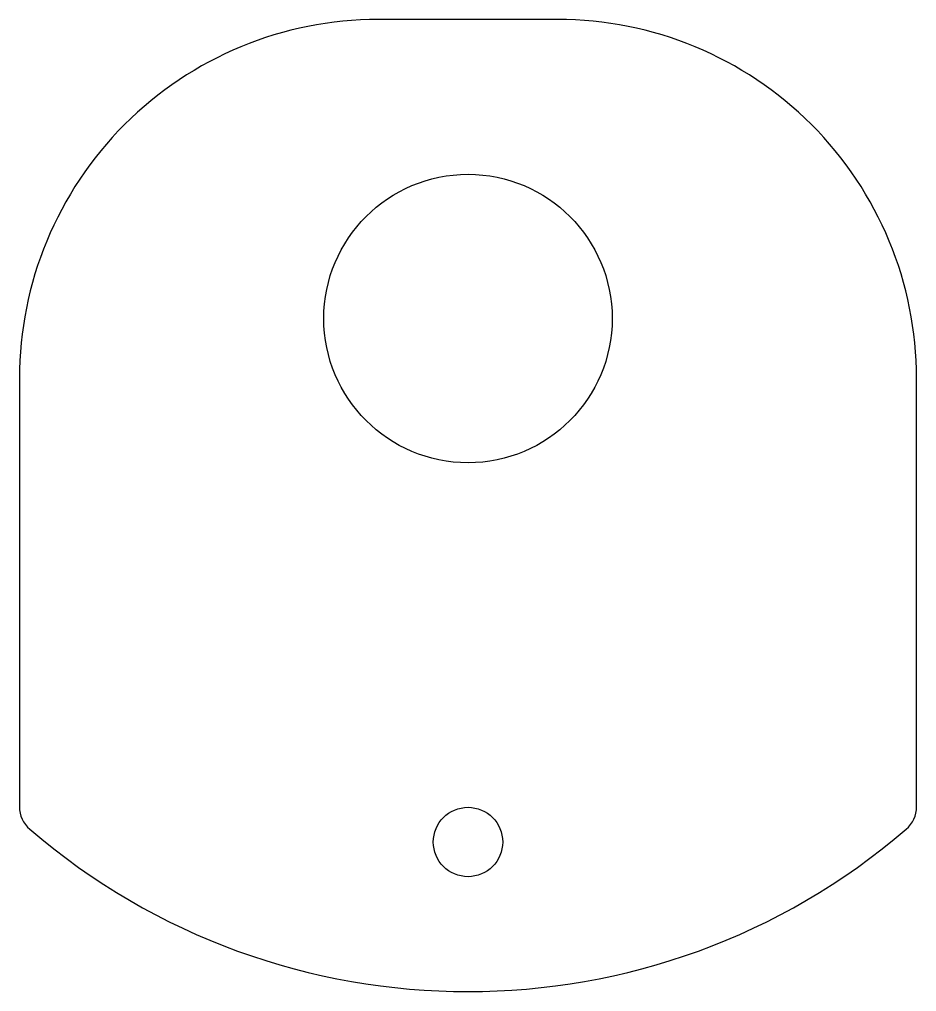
# Model space of a CAD drawing. Header units: inches. Extents: x -0.75 to 0.75, y -4.75 to -3.13.
import ezdxf

# ---------------------------------------------------------------- set-up
doc = ezdxf.new("R2010")
doc.units = ezdxf.units.IN
doc.layers.get('0').update_dxf_attribs({"linetype": 'CONTINUOUS'})

msp = doc.modelspace()

# ---------------------------------------------------------------- linework, layer by layer
msp.add_lwpolyline([(-0.7326, -4.4796, 0.370202), (0.7326, -4.4796, 0.218815), (0.75, -4.4417), (0.75, -3.7258, 0.414214), (0.15, -3.1258), (-0.15, -3.1258, 0.414214), (-0.75, -3.7258), (-0.75, -4.4417, 0.218815)], format="xyb", close=True)
for centre, radius in [((0, -3.6258), 0.2411), ((0, -4.5008), 0.058)]:
    msp.add_circle(centre, radius)

doc.saveas('drawing.dxf')
